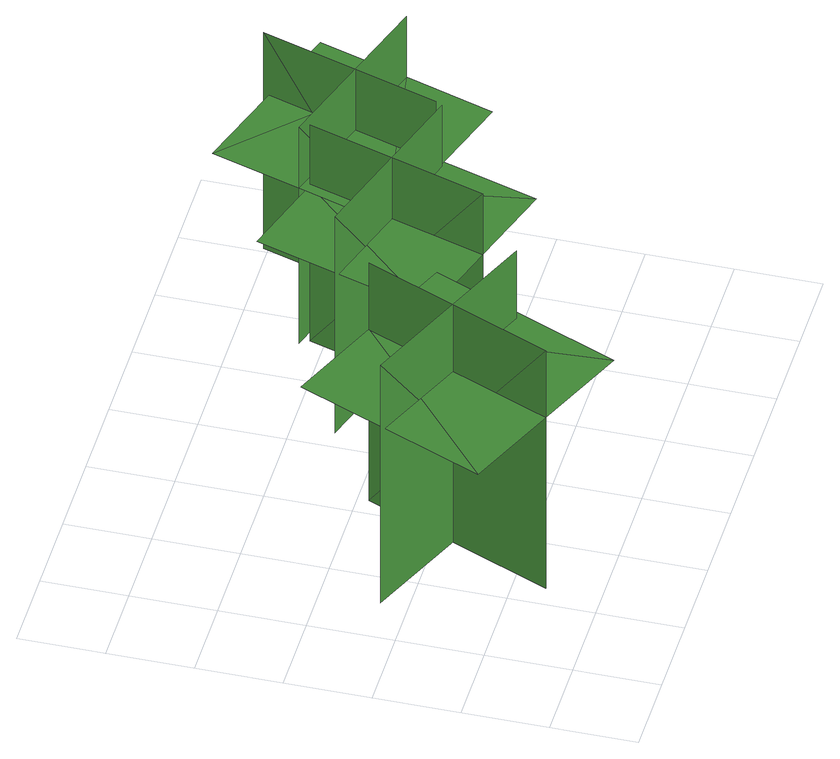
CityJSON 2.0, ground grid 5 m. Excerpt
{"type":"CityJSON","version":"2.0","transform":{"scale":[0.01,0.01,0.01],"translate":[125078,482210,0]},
"CityObjects":{
"tree1":{"type":"SolitaryVegetationObject","geometry":[{"type":"MultiSurface","lod":"1","boundaries":[[[0,1,2]],[[0,2,3]],[[4,5,6]],[[4,6,7]],[[8,9,10]],[[8,10,11]],[[8,11,12]],[[8,12,13]]]}]},
"tree2":{"type":"SolitaryVegetationObject","geometry":[{"type":"MultiSurface","lod":"1","boundaries":[[[14,15,16]],[[14,16,17]],[[18,19,20]],[[18,20,21]],[[22,23,24]],[[22,24,25]],[[22,25,26]],[[22,26,27]]]}]},
"tree3":{"type":"SolitaryVegetationObject","geometry":[{"type":"MultiSurface","lod":"1","boundaries":[[[28,29,30]],[[28,30,31]],[[32,33,34]],[[32,34,35]],[[36,37,38]],[[36,38,39]],[[36,39,40]],[[36,40,41]]]}]}
},
"vertices":[
[1411,684,71],[291,1161,71],[291,1161,1764],[1411,684,1764],[1113,1438,71],[636,318,71],[636,318,1764],[1113,1438,1764],[1113,1438,1289],[552,1676,1289],[76,556,1289],[636,318,1289],[1196,80,1289],[1673,1200,1289],
[2635,1422,107],[1578,1749,107],[1578,1749,1646],[2635,1422,1646],[2295,2076,107],[1968,1019,107],[1968,1019,1646],[2295,2076,1646],[2295,2076,1214],[1766,2239,1214],[1439,1183,1214],[1968,1019,1214],[2496,855,1214],[2823,1912,1214],
[2645,1459,119],[2977,2514,119],[2977,2514,1658],[2645,1459,1658],[3301,1795,119],[2245,2127,119],[2245,2127,1658],[3301,1795,1658],[3301,1795,1227],[3467,2323,1227],[2411,2655,1227],[2245,2127,1227],[2079,1599,1227],[3134,1267,1227]
]}
